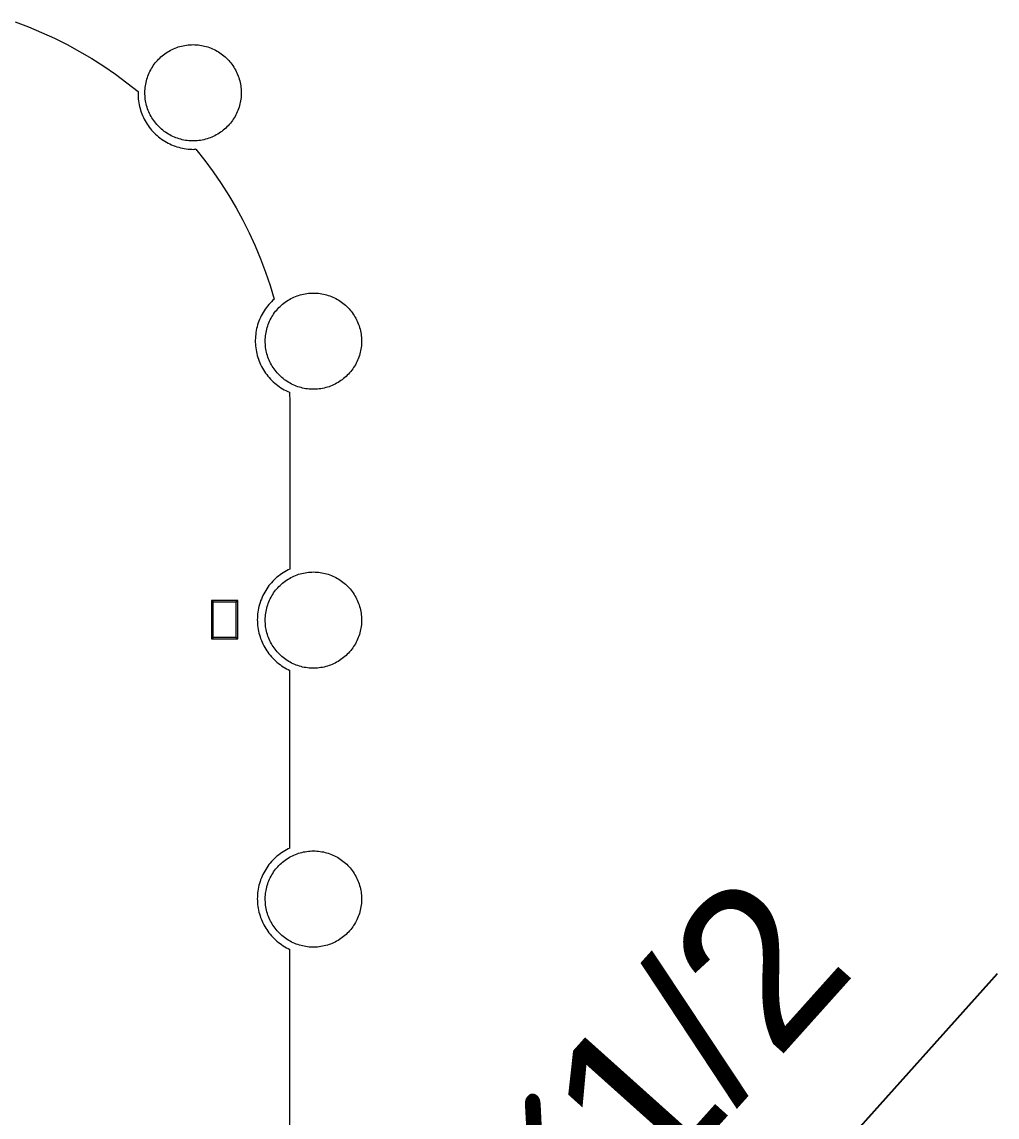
# Model space of a CAD drawing. Header units: inches. Extents: x -6.5 to 91.7, y -2.1 to 67.1.
# Drawn here: x 36.36 to 41.36, y 9.62 to 15.23 of the extents above; entities that cross this region are included whole.
import ezdxf

# ---------------------------------------------------------------- set-up
doc = ezdxf.new("R2010")
doc.units = ezdxf.units.IN
doc.header["$PDSIZE"] = -1
doc.layers.add('ZANO_R', color=7, linetype='Continuous', lineweight=0)
doc.layers.add('ZANO_W', color=1, linetype='Continuous', lineweight=0)
doc.styles.get("Standard").update_dxf_attribs({"font": 'ARIALUNI.TTF'})
doc.dimstyles.new('amerykanie', dxfattribs={"dimtxt": 50, "dimasz": 50, "dimexe": 0.5, "dimexo": 0.5, "dimgap": 1, "dimtad": 1, "dimdec": 0, "dimzin": 0, "dimlunit": 5, "dimtxsty": 'Standard', "dimcen": 0.09, "dimclrd": 1, "dimclre": 1, "dimclrt": 1, "dimazin": 0, "dimtfac": 1, "dimtdec": 0, "dimtmove": 0, "dimatfit": 3, "dimfxl": 1, "dimtzin": 0, "dimarcsym": 1})

# ---------------------------------------------------------------- blocks, each defined once
blk = doc.blocks.new('*D371')
at = {"layer": 'Defpoints', "color": 0}
for p in [(38.02, 6.6307), (37.6906, 6.2633)]:
    blk.add_point(p, dxfattribs=at)
at = {"layer": 'ZANO_W', "color": 1, "lineweight": -2}
for p, q in [((41.3579, 10.3539), (38.5623, 7.2356)), ((37.6906, 6.2633), (38.02, 6.6307)), ((37.1482, 5.6583), (36.6059, 5.0533))]:
    blk.add_line(p, q, dxfattribs=at)
at = {"layer": 'ZANO_W', "color": 1}
for points in [[(38.4615, 7.326), (38.6632, 7.1452), (38.02, 6.6307)], [(37.2491, 5.5679), (37.0474, 5.7487), (37.6906, 6.2633)]]:
    blk.add_solid(points, dxfattribs=at)
at = {"layer": 'ZANO_W', "color": 1, "insert": (39.545, 9.7125), "char_height": 0.8125, "attachment_point": 5, "rotation": 48.1228}
blk.add_mtext('∅1/2', dxfattribs=at)

msp = doc.modelspace()

# ---------------------------------------------------------------- linework, layer by layer
at = {"layer": 'ZANO_R'}
for p, q in [((36.32785, 15.23445), (36.39582, 15.20872)), ((36.39582, 15.20872), (36.46286, 15.18069)), ((36.46286, 15.18069), (36.52891, 15.15038)), ((36.52891, 15.15038), (36.59388, 15.11783)), ((36.59388, 15.11783), (36.6577, 15.08307)), ((37.15479, 15.10305), (37.1629, 15.10582)), ((37.1629, 15.10582), (37.17109, 15.10831)), ((37.17109, 15.10831), (37.17937, 15.11052)), ((37.17937, 15.11052), (37.18771, 15.11244)), ((37.18771, 15.11244), (37.19612, 15.11406)), ((37.19612, 15.11406), (37.20458, 15.11539)), ((37.20458, 15.11539), (37.21309, 15.11643)), ((37.21309, 15.11643), (37.22162, 15.11717)), ((37.22162, 15.11717), (37.23017, 15.11762)), ((37.23017, 15.11762), (37.23874, 15.11777)), ((37.23874, 15.11777), (37.2473, 15.11762)), ((37.2473, 15.11762), (37.25585, 15.11717)), ((37.25585, 15.11717), (37.26438, 15.11643)), ((37.26438, 15.11643), (37.27289, 15.11539)), ((37.27289, 15.11539), (37.28135, 15.11406)), ((37.28135, 15.11406), (37.28976, 15.11244)), ((37.28976, 15.11244), (37.2981, 15.11052)), ((37.2981, 15.11052), (37.30638, 15.10831)), ((37.30638, 15.10831), (37.31457, 15.10582)), ((37.31457, 15.10582), (37.32268, 15.10305)), ((36.6577, 15.08307), (36.72029, 15.04616)), ((37.06201, 15.04321), (37.06809, 15.04924)), ((37.06809, 15.04924), (37.07438, 15.05506)), ((37.07438, 15.05506), (37.08086, 15.06065)), ((37.08086, 15.06065), (37.08754, 15.06602)), ((37.08754, 15.06602), (37.0944, 15.07115)), ((37.0944, 15.07115), (37.10143, 15.07604)), ((37.10143, 15.07604), (37.10863, 15.08068)), ((37.10863, 15.08068), (37.11598, 15.08507)), ((37.11598, 15.08507), (37.12349, 15.0892)), ((37.12349, 15.0892), (37.13113, 15.09307)), ((37.13113, 15.09307), (37.1389, 15.09667)), ((37.1389, 15.09667), (37.14679, 15.1)), ((37.14679, 15.1), (37.15479, 15.10305)), ((37.32268, 15.10305), (37.33068, 15.1)), ((37.33068, 15.1), (37.33857, 15.09667)), ((37.33857, 15.09667), (37.34634, 15.09307)), ((37.34634, 15.09307), (37.35398, 15.0892)), ((37.35398, 15.0892), (37.36149, 15.08507)), ((37.36149, 15.08507), (37.36884, 15.08068)), ((37.36884, 15.08068), (37.37604, 15.07604)), ((37.37604, 15.07604), (37.38307, 15.07115)), ((37.38307, 15.07115), (37.38993, 15.06602)), ((37.38993, 15.06602), (37.39661, 15.06065)), ((37.39661, 15.06065), (37.40309, 15.05506)), ((37.40309, 15.05506), (37.40938, 15.04924)), ((37.40938, 15.04924), (37.41546, 15.04321)), ((36.72029, 15.04616), (36.78159, 15.00713)), ((36.78159, 15.00713), (36.84152, 14.96603)), ((37.02157, 14.98817), (37.02577, 14.99563)), ((37.02577, 14.99563), (37.03022, 15.00295)), ((37.03022, 15.00295), (37.03493, 15.01011)), ((37.03493, 15.01011), (37.03988, 15.0171)), ((37.03988, 15.0171), (37.04507, 15.02391)), ((37.04507, 15.02391), (37.05049, 15.03054)), ((37.05049, 15.03054), (37.05614, 15.03698)), ((37.05614, 15.03698), (37.06201, 15.04321)), ((37.41546, 15.04321), (37.42133, 15.03698)), ((37.42133, 15.03698), (37.42698, 15.03054)), ((37.42698, 15.03054), (37.4324, 15.02391)), ((37.4324, 15.02391), (37.43759, 15.0171)), ((37.43759, 15.0171), (37.44254, 15.01011)), ((37.44254, 15.01011), (37.44725, 15.00295)), ((37.44725, 15.00295), (37.4517, 14.99563)), ((37.4517, 14.99563), (37.4559, 14.98817)), ((36.84152, 14.96603), (36.90001, 14.9229)), ((36.99977, 14.93247), (37.00205, 14.94073)), ((37.00205, 14.94073), (37.00461, 14.9489)), ((37.00461, 14.9489), (37.00745, 14.95698)), ((37.00745, 14.95698), (37.01057, 14.96496)), ((37.01057, 14.96496), (37.01397, 14.97282)), ((37.01397, 14.97282), (37.01764, 14.98056)), ((37.01764, 14.98056), (37.02157, 14.98817)), ((37.4559, 14.98817), (37.45983, 14.98056)), ((37.45983, 14.98056), (37.4635, 14.97282)), ((37.4635, 14.97282), (37.4669, 14.96496)), ((37.4669, 14.96496), (37.47002, 14.95698)), ((37.47002, 14.95698), (37.47286, 14.9489)), ((37.47286, 14.9489), (37.47543, 14.94073)), ((37.47543, 14.94073), (37.4777, 14.93247)), ((36.90001, 14.9229), (36.95699, 14.8778)), ((36.992, 14.87317), (36.99223, 14.88173)), ((36.99223, 14.88173), (36.99275, 14.89028)), ((36.99275, 14.89028), (36.99356, 14.89881)), ((36.99356, 14.89881), (36.99468, 14.9073)), ((36.99468, 14.9073), (36.99608, 14.91575)), ((36.99608, 14.91575), (36.99778, 14.92414)), ((36.99778, 14.92414), (36.99977, 14.93247)), ((37.4777, 14.93247), (37.47969, 14.92414)), ((37.47969, 14.92414), (37.48139, 14.91575)), ((37.48139, 14.91575), (37.48279, 14.9073)), ((37.48279, 14.9073), (37.48391, 14.89881)), ((37.48391, 14.89881), (37.48472, 14.89028)), ((37.48472, 14.89028), (37.48524, 14.88173)), ((37.48524, 14.88173), (37.48547, 14.87317)), ((36.95699, 14.8778), (36.95677, 14.86803)), ((36.95677, 14.86803), (36.95689, 14.85825)), ((36.95689, 14.85825), (36.95734, 14.84848)), ((36.95734, 14.84848), (36.95812, 14.83873)), ((36.95812, 14.83873), (36.95924, 14.82902)), ((36.95924, 14.82902), (36.96069, 14.81934)), ((36.99208, 14.86461), (36.992, 14.87317)), ((36.99245, 14.85605), (36.99208, 14.86461)), ((36.99312, 14.84751), (36.99245, 14.85605)), ((36.99408, 14.839), (36.99312, 14.84751)), ((36.99534, 14.83053), (36.99408, 14.839)), ((36.99689, 14.8221), (36.99534, 14.83053)), ((37.48213, 14.83053), (37.48058, 14.8221)), ((37.48339, 14.839), (37.48213, 14.83053)), ((37.48435, 14.84751), (37.48339, 14.839)), ((37.48502, 14.85605), (37.48435, 14.84751)), ((37.48539, 14.86461), (37.48502, 14.85605)), ((37.48547, 14.87317), (37.48539, 14.86461)), ((36.96069, 14.81934), (36.96248, 14.80973)), ((36.96248, 14.80973), (36.96459, 14.80018)), ((36.96459, 14.80018), (36.96702, 14.79071)), ((36.96702, 14.79071), (36.96978, 14.78133)), ((36.96978, 14.78133), (36.97286, 14.77205)), ((36.97286, 14.77205), (36.97625, 14.76287)), ((36.99874, 14.81374), (36.99689, 14.8221)), ((37.00087, 14.80545), (36.99874, 14.81374)), ((37.00329, 14.79723), (37.00087, 14.80545)), ((37.00599, 14.7891), (37.00329, 14.79723)), ((37.00898, 14.78107), (37.00599, 14.7891)), ((37.01224, 14.77315), (37.00898, 14.78107)), ((37.01577, 14.76535), (37.01224, 14.77315)), ((37.46523, 14.77315), (37.4617, 14.76535)), ((37.46849, 14.78107), (37.46523, 14.77315)), ((37.47148, 14.7891), (37.46849, 14.78107)), ((37.47418, 14.79723), (37.47148, 14.7891)), ((37.4766, 14.80545), (37.47418, 14.79723)), ((37.47873, 14.81374), (37.4766, 14.80545)), ((37.48058, 14.8221), (37.47873, 14.81374)), ((36.97625, 14.76287), (36.97996, 14.75382)), ((36.97996, 14.75382), (36.98397, 14.74491)), ((36.98397, 14.74491), (36.98829, 14.73613)), ((36.98829, 14.73613), (36.99291, 14.72751)), ((36.99291, 14.72751), (36.99782, 14.71905)), ((36.99782, 14.71905), (37.00301, 14.71077)), ((37.00301, 14.71077), (37.00849, 14.70267)), ((37.01957, 14.75768), (37.01577, 14.76535)), ((37.02364, 14.75014), (37.01957, 14.75768)), ((37.02796, 14.74275), (37.02364, 14.75014)), ((37.03254, 14.73551), (37.02796, 14.74275)), ((37.03737, 14.72843), (37.03254, 14.73551)), ((37.04244, 14.72153), (37.03737, 14.72843)), ((37.04775, 14.71481), (37.04244, 14.72153)), ((37.05329, 14.70827), (37.04775, 14.71481)), ((37.42972, 14.71481), (37.42419, 14.70827)), ((37.43503, 14.72153), (37.42972, 14.71481)), ((37.4401, 14.72843), (37.43503, 14.72153)), ((37.44493, 14.73551), (37.4401, 14.72843)), ((37.44951, 14.74275), (37.44493, 14.73551)), ((37.45383, 14.75014), (37.44951, 14.74275)), ((37.4579, 14.75768), (37.45383, 14.75014)), ((37.4617, 14.76535), (37.4579, 14.75768)), ((37.00849, 14.70267), (37.01424, 14.69476)), ((37.01424, 14.69476), (37.02026, 14.68705)), ((37.02026, 14.68705), (37.02653, 14.67955)), ((37.02653, 14.67955), (37.03307, 14.67227)), ((37.03307, 14.67227), (37.03984, 14.66522)), ((37.03984, 14.66522), (37.04686, 14.65841)), ((37.04686, 14.65841), (37.0541, 14.65184)), ((37.05905, 14.70194), (37.05329, 14.70827)), ((37.06502, 14.6958), (37.05905, 14.70194)), ((37.07121, 14.68988), (37.06502, 14.6958)), ((37.0776, 14.68417), (37.07121, 14.68988)), ((37.08418, 14.67869), (37.0776, 14.68417)), ((37.09095, 14.67344), (37.08418, 14.67869)), ((37.09789, 14.66843), (37.09095, 14.67344)), ((37.10501, 14.66367), (37.09789, 14.66843)), ((37.11229, 14.65915), (37.10501, 14.66367)), ((37.11972, 14.65489), (37.11229, 14.65915)), ((37.12729, 14.65089), (37.11972, 14.65489)), ((37.35775, 14.65489), (37.35018, 14.65089)), ((37.36518, 14.65915), (37.35775, 14.65489)), ((37.37246, 14.66367), (37.36518, 14.65915)), ((37.37958, 14.66843), (37.37246, 14.66367)), ((37.38652, 14.67344), (37.37958, 14.66843)), ((37.39329, 14.67869), (37.38652, 14.67344)), ((37.39987, 14.68417), (37.39329, 14.67869)), ((37.40626, 14.68988), (37.39987, 14.68417)), ((37.41245, 14.6958), (37.40626, 14.68988)), ((37.41843, 14.70194), (37.41245, 14.6958)), ((37.42419, 14.70827), (37.41843, 14.70194)), ((37.0541, 14.65184), (37.06157, 14.64552)), ((37.06157, 14.64552), (37.06924, 14.63946)), ((37.06924, 14.63946), (37.07712, 14.63367)), ((37.07712, 14.63367), (37.0852, 14.62815)), ((37.0852, 14.62815), (37.09345, 14.62291)), ((37.09345, 14.62291), (37.10189, 14.61796)), ((37.10189, 14.61796), (37.11048, 14.6133)), ((37.11048, 14.6133), (37.11923, 14.60894)), ((37.11923, 14.60894), (37.12813, 14.60487)), ((37.135, 14.64716), (37.12729, 14.65089)), ((37.12813, 14.60487), (37.13716, 14.60112)), ((37.14283, 14.64369), (37.135, 14.64716)), ((37.13716, 14.60112), (37.14631, 14.59768)), ((37.15078, 14.6405), (37.14283, 14.64369)), ((37.15883, 14.63758), (37.15078, 14.6405)), ((37.16698, 14.63495), (37.15883, 14.63758)), ((37.17522, 14.6326), (37.16698, 14.63495)), ((37.18353, 14.63054), (37.17522, 14.6326)), ((37.19191, 14.62877), (37.18353, 14.63054)), ((37.20035, 14.62729), (37.19191, 14.62877)), ((37.20883, 14.62611), (37.20035, 14.62729)), ((37.21735, 14.62522), (37.20883, 14.62611)), ((37.22589, 14.62462), (37.21735, 14.62522)), ((37.23445, 14.62433), (37.22589, 14.62462)), ((37.24302, 14.62433), (37.23445, 14.62433)), ((37.25158, 14.62462), (37.24302, 14.62433)), ((37.26012, 14.62522), (37.25158, 14.62462)), ((37.26864, 14.62611), (37.26012, 14.62522)), ((37.27712, 14.62729), (37.26864, 14.62611)), ((37.28556, 14.62877), (37.27712, 14.62729)), ((37.29394, 14.63054), (37.28556, 14.62877)), ((37.30225, 14.6326), (37.29394, 14.63054)), ((37.31049, 14.63495), (37.30225, 14.6326)), ((37.31864, 14.63758), (37.31049, 14.63495)), ((37.32669, 14.6405), (37.31864, 14.63758)), ((37.33464, 14.64369), (37.32669, 14.6405)), ((37.34247, 14.64716), (37.33464, 14.64369)), ((37.35018, 14.65089), (37.34247, 14.64716)), ((37.14631, 14.59768), (37.15558, 14.59455)), ((37.15558, 14.59455), (37.16495, 14.59174)), ((37.16495, 14.59174), (37.17441, 14.58926)), ((37.17441, 14.58926), (37.18394, 14.5871)), ((37.18394, 14.5871), (37.19355, 14.58527)), ((37.19355, 14.58527), (37.20321, 14.58376)), ((37.20321, 14.58376), (37.21292, 14.58259)), ((37.21292, 14.58259), (37.22267, 14.58176)), ((37.22267, 14.58176), (37.23243, 14.58125)), ((37.23243, 14.58125), (37.24221, 14.58109)), ((37.24785, 14.58114), (37.24221, 14.58109)), ((37.25348, 14.58131), (37.24785, 14.58114)), ((37.25348, 14.58131), (37.29858, 14.52433)), ((37.29858, 14.52433), (37.34171, 14.46584)), ((37.34171, 14.46584), (37.38281, 14.40591)), ((37.38281, 14.40591), (37.42184, 14.34461)), ((37.42184, 14.34461), (37.45876, 14.28202)), ((37.45876, 14.28202), (37.49351, 14.2182)), ((37.49351, 14.2182), (37.52606, 14.15322)), ((37.52606, 14.15322), (37.55637, 14.08718)), ((37.55637, 14.08718), (37.5844, 14.02014)), ((37.5844, 14.02014), (37.61013, 13.95217)), ((37.61013, 13.95217), (37.63352, 13.88337)), ((37.63352, 13.88337), (37.65455, 13.81381)), ((37.65455, 13.81381), (37.64718, 13.8071)), ((37.73254, 13.81186), (37.74004, 13.81599)), ((37.74004, 13.81599), (37.74769, 13.81986)), ((37.74769, 13.81986), (37.75546, 13.82346)), ((37.75546, 13.82346), (37.76335, 13.82679)), ((37.76335, 13.82679), (37.77135, 13.82984)), ((37.77135, 13.82984), (37.77945, 13.83261)), ((37.77945, 13.83261), (37.78765, 13.8351)), ((37.78765, 13.8351), (37.79592, 13.83731)), ((37.79592, 13.83731), (37.80427, 13.83923)), ((37.80427, 13.83923), (37.81268, 13.84085)), ((37.81268, 13.84085), (37.82114, 13.84218)), ((37.82114, 13.84218), (37.82964, 13.84322)), ((37.82964, 13.84322), (37.83818, 13.84396)), ((37.83818, 13.84396), (37.84673, 13.84441)), ((37.84673, 13.84441), (37.85529, 13.84456)), ((37.85529, 13.84456), (37.86386, 13.84441)), ((37.86386, 13.84441), (37.87241, 13.84396)), ((37.87241, 13.84396), (37.88094, 13.84322)), ((37.88094, 13.84322), (37.88944, 13.84218)), ((37.88944, 13.84218), (37.8979, 13.84085)), ((37.8979, 13.84085), (37.90631, 13.83923)), ((37.90631, 13.83923), (37.91466, 13.83731)), ((37.91466, 13.83731), (37.92294, 13.8351)), ((37.92294, 13.8351), (37.93113, 13.83261)), ((37.93113, 13.83261), (37.93924, 13.82984)), ((37.93924, 13.82984), (37.94724, 13.82679)), ((37.94724, 13.82679), (37.95513, 13.82346)), ((37.95513, 13.82346), (37.9629, 13.81986)), ((37.9629, 13.81986), (37.97054, 13.81599)), ((37.97054, 13.81599), (37.97804, 13.81186)), ((37.60827, 13.76186), (37.60274, 13.75357)), ((37.61409, 13.76995), (37.60827, 13.76186)), ((37.62018, 13.77784), (37.61409, 13.76995)), ((37.62654, 13.7855), (37.62018, 13.77784)), ((37.63317, 13.79294), (37.62654, 13.7855)), ((37.64005, 13.80015), (37.63317, 13.79294)), ((37.64718, 13.8071), (37.64005, 13.80015)), ((37.66162, 13.7507), (37.66705, 13.75733)), ((37.66705, 13.75733), (37.6727, 13.76377)), ((37.6727, 13.76377), (37.67856, 13.77)), ((37.67856, 13.77), (37.68465, 13.77603)), ((37.68465, 13.77603), (37.69094, 13.78185)), ((37.69094, 13.78185), (37.69742, 13.78744)), ((37.69742, 13.78744), (37.7041, 13.79281)), ((37.7041, 13.79281), (37.71096, 13.79794)), ((37.71096, 13.79794), (37.71799, 13.80283)), ((37.71799, 13.80283), (37.72519, 13.80747)), ((37.72519, 13.80747), (37.73254, 13.81186)), ((37.97804, 13.81186), (37.9854, 13.80747)), ((37.9854, 13.80747), (37.9926, 13.80283)), ((37.9926, 13.80283), (37.99963, 13.79794)), ((37.99963, 13.79794), (38.00649, 13.79281)), ((38.00649, 13.79281), (38.01316, 13.78744)), ((38.01316, 13.78744), (38.01965, 13.78185)), ((38.01965, 13.78185), (38.02594, 13.77603)), ((38.02594, 13.77603), (38.03202, 13.77)), ((38.03202, 13.77), (38.03789, 13.76377)), ((38.03789, 13.76377), (38.04354, 13.75733)), ((38.04354, 13.75733), (38.04896, 13.7507)), ((37.57594, 13.70026), (37.57258, 13.69088)), ((37.57962, 13.70952), (37.57594, 13.70026)), ((37.58362, 13.71864), (37.57962, 13.70952)), ((37.58794, 13.72762), (37.58362, 13.71864)), ((37.59257, 13.73644), (37.58794, 13.72762)), ((37.59751, 13.7451), (37.59257, 13.73644)), ((37.60274, 13.75357), (37.59751, 13.7451)), ((37.63053, 13.69961), (37.6342, 13.70735)), ((37.6342, 13.70735), (37.63813, 13.71496)), ((37.63813, 13.71496), (37.64233, 13.72242)), ((37.64233, 13.72242), (37.64678, 13.72974)), ((37.64678, 13.72974), (37.65148, 13.7369)), ((37.65148, 13.7369), (37.65643, 13.74389)), ((37.65643, 13.74389), (37.66162, 13.7507)), ((38.04896, 13.7507), (38.05415, 13.74389)), ((38.05415, 13.74389), (38.0591, 13.7369)), ((38.0591, 13.7369), (38.06381, 13.72974)), ((38.06381, 13.72974), (38.06826, 13.72242)), ((38.06826, 13.72242), (38.07245, 13.71496)), ((38.07245, 13.71496), (38.07639, 13.70735)), ((38.07639, 13.70735), (38.08006, 13.69961)), ((37.56247, 13.65237), (37.5608, 13.64255)), ((37.56449, 13.66212), (37.56247, 13.65237)), ((37.56685, 13.6718), (37.56449, 13.66212)), ((37.56955, 13.68139), (37.56685, 13.6718)), ((37.57258, 13.69088), (37.56955, 13.68139)), ((37.61264, 13.64254), (37.61434, 13.65093)), ((37.61434, 13.65093), (37.61633, 13.65926)), ((37.61633, 13.65926), (37.6186, 13.66752)), ((37.6186, 13.66752), (37.62116, 13.67569)), ((37.62116, 13.67569), (37.62401, 13.68377)), ((37.62401, 13.68377), (37.62713, 13.69175)), ((37.62713, 13.69175), (37.63053, 13.69961)), ((38.08006, 13.69961), (38.08345, 13.69175)), ((38.08345, 13.69175), (38.08658, 13.68377)), ((38.08658, 13.68377), (38.08942, 13.67569)), ((38.08942, 13.67569), (38.09198, 13.66752)), ((38.09198, 13.66752), (38.09426, 13.65926)), ((38.09426, 13.65926), (38.09625, 13.65093)), ((38.09625, 13.65093), (38.09795, 13.64254)), ((37.55783, 13.61282), (37.55753, 13.60286)), ((37.55753, 13.60286), (37.55759, 13.5929)), ((37.55759, 13.5929), (37.55799, 13.58294)), ((37.55847, 13.62276), (37.55783, 13.61282)), ((37.55946, 13.63267), (37.55847, 13.62276)), ((37.5608, 13.64255), (37.55946, 13.63267)), ((37.60856, 13.59996), (37.60879, 13.60852)), ((37.60864, 13.59139), (37.60856, 13.59996)), ((37.60901, 13.58284), (37.60864, 13.59139)), ((37.60879, 13.60852), (37.60931, 13.61707)), ((37.60931, 13.61707), (37.61012, 13.6256)), ((37.61012, 13.6256), (37.61123, 13.63409)), ((37.61123, 13.63409), (37.61264, 13.64254)), ((38.09795, 13.64254), (38.09935, 13.63409)), ((38.09935, 13.63409), (38.10046, 13.6256)), ((38.10046, 13.6256), (38.10128, 13.61707)), ((38.10128, 13.61707), (38.1018, 13.60852)), ((38.10195, 13.59139), (38.10158, 13.58284)), ((38.1018, 13.60852), (38.10202, 13.59996)), ((38.10202, 13.59996), (38.10195, 13.59139)), ((37.55799, 13.58294), (37.55873, 13.57301)), ((37.55873, 13.57301), (37.55983, 13.5631)), ((37.55983, 13.5631), (37.56127, 13.55324)), ((37.56127, 13.55324), (37.56305, 13.54344)), ((37.56305, 13.54344), (37.56517, 13.53371)), ((37.56517, 13.53371), (37.56763, 13.52405)), ((37.60968, 13.5743), (37.60901, 13.58284)), ((37.61064, 13.56579), (37.60968, 13.5743)), ((37.6119, 13.55732), (37.61064, 13.56579)), ((37.61345, 13.54889), (37.6119, 13.55732)), ((37.6153, 13.54053), (37.61345, 13.54889)), ((37.61743, 13.53224), (37.6153, 13.54053)), ((37.61985, 13.52402), (37.61743, 13.53224)), ((38.09316, 13.53224), (38.09074, 13.52402)), ((38.09529, 13.54053), (38.09316, 13.53224)), ((38.09713, 13.54889), (38.09529, 13.54053)), ((38.09869, 13.55732), (38.09713, 13.54889)), ((38.09994, 13.56579), (38.09869, 13.55732)), ((38.10091, 13.5743), (38.09994, 13.56579)), ((38.10158, 13.58284), (38.10091, 13.5743)), ((37.56763, 13.52405), (37.57043, 13.51449)), ((37.57043, 13.51449), (37.57356, 13.50503)), ((37.57356, 13.50503), (37.57701, 13.49569)), ((37.57701, 13.49569), (37.58079, 13.48647)), ((37.58079, 13.48647), (37.58489, 13.47739)), ((37.58489, 13.47739), (37.58931, 13.46846)), ((37.62255, 13.51589), (37.61985, 13.52402)), ((37.62553, 13.50786), (37.62255, 13.51589)), ((37.6288, 13.49994), (37.62553, 13.50786)), ((37.63233, 13.49214), (37.6288, 13.49994)), ((37.63613, 13.48447), (37.63233, 13.49214)), ((37.6402, 13.47693), (37.63613, 13.48447)), ((37.64452, 13.46954), (37.6402, 13.47693)), ((38.07039, 13.47693), (38.06606, 13.46954)), ((38.07445, 13.48447), (38.07039, 13.47693)), ((38.07826, 13.49214), (38.07445, 13.48447)), ((38.08179, 13.49994), (38.07826, 13.49214)), ((38.08505, 13.50786), (38.08179, 13.49994)), ((38.08803, 13.51589), (38.08505, 13.50786)), ((38.09074, 13.52402), (38.08803, 13.51589)), ((37.58931, 13.46846), (37.59403, 13.45969)), ((37.59403, 13.45969), (37.59906, 13.45109)), ((37.59906, 13.45109), (37.60438, 13.44266)), ((37.60438, 13.44266), (37.61, 13.43443)), ((37.61, 13.43443), (37.61589, 13.4264)), ((37.61589, 13.4264), (37.62207, 13.41859)), ((37.6491, 13.4623), (37.64452, 13.46954)), ((37.65393, 13.45522), (37.6491, 13.4623)), ((37.659, 13.44832), (37.65393, 13.45522)), ((37.66431, 13.4416), (37.659, 13.44832)), ((37.66984, 13.43506), (37.66431, 13.4416)), ((37.6756, 13.42873), (37.66984, 13.43506)), ((37.68158, 13.42259), (37.6756, 13.42873)), ((37.68777, 13.41667), (37.68158, 13.42259)), ((38.02901, 13.42259), (38.02282, 13.41667)), ((38.03498, 13.42873), (38.02901, 13.42259)), ((38.04074, 13.43506), (38.03498, 13.42873)), ((38.04628, 13.4416), (38.04074, 13.43506)), ((38.05159, 13.44832), (38.04628, 13.4416)), ((38.05666, 13.45522), (38.05159, 13.44832)), ((38.06148, 13.4623), (38.05666, 13.45522)), ((38.06606, 13.46954), (38.06148, 13.4623)), ((37.62207, 13.41859), (37.62851, 13.41099)), ((37.62851, 13.41099), (37.63522, 13.40362)), ((37.63522, 13.40362), (37.64218, 13.39649)), ((37.64218, 13.39649), (37.64938, 13.38961)), ((37.64938, 13.38961), (37.65682, 13.38298)), ((37.65682, 13.38298), (37.66448, 13.37661)), ((37.66448, 13.37661), (37.67237, 13.37052)), ((37.67237, 13.37052), (37.68046, 13.36471)), ((37.68046, 13.36471), (37.68875, 13.35918)), ((37.69415, 13.41096), (37.68777, 13.41667)), ((37.70074, 13.40548), (37.69415, 13.41096)), ((37.7075, 13.40023), (37.70074, 13.40548)), ((37.71445, 13.39522), (37.7075, 13.40023)), ((37.72157, 13.39046), (37.71445, 13.39522)), ((37.72885, 13.38594), (37.72157, 13.39046)), ((37.73627, 13.38168), (37.72885, 13.38594)), ((37.74385, 13.37768), (37.73627, 13.38168)), ((37.75156, 13.37395), (37.74385, 13.37768)), ((37.75939, 13.37048), (37.75156, 13.37395)), ((37.76734, 13.36729), (37.75939, 13.37048)), ((37.77539, 13.36437), (37.76734, 13.36729)), ((37.78354, 13.36174), (37.77539, 13.36437)), ((37.9352, 13.36437), (37.92705, 13.36174)), ((37.94325, 13.36729), (37.9352, 13.36437)), ((37.9512, 13.37048), (37.94325, 13.36729)), ((37.95903, 13.37395), (37.9512, 13.37048)), ((37.96674, 13.37768), (37.95903, 13.37395)), ((37.97431, 13.38168), (37.96674, 13.37768)), ((37.98174, 13.38594), (37.97431, 13.38168)), ((37.98902, 13.39046), (37.98174, 13.38594)), ((37.99613, 13.39522), (37.98902, 13.39046)), ((38.00308, 13.40023), (37.99613, 13.39522)), ((38.00985, 13.40548), (38.00308, 13.40023)), ((38.01643, 13.41096), (38.00985, 13.40548)), ((38.02282, 13.41667), (38.01643, 13.41096)), ((37.68875, 13.35918), (37.69722, 13.35394)), ((37.69722, 13.35394), (37.70588, 13.34901)), ((37.70588, 13.34901), (37.7147, 13.34438)), ((37.7147, 13.34438), (37.72367, 13.34006)), ((37.72367, 13.34006), (37.7328, 13.33605)), ((37.7328, 13.33605), (37.73465, 13.28481)), ((37.79178, 13.35939), (37.78354, 13.36174)), ((37.80009, 13.35733), (37.79178, 13.35939)), ((37.80847, 13.35556), (37.80009, 13.35733)), ((37.81691, 13.35408), (37.80847, 13.35556)), ((37.82539, 13.3529), (37.81691, 13.35408)), ((37.83391, 13.35201), (37.82539, 13.3529)), ((37.84245, 13.35141), (37.83391, 13.35201)), ((37.85101, 13.35112), (37.84245, 13.35141)), ((37.85958, 13.35112), (37.85101, 13.35112)), ((37.86813, 13.35141), (37.85958, 13.35112)), ((37.87668, 13.35201), (37.86813, 13.35141)), ((37.8852, 13.3529), (37.87668, 13.35201)), ((37.89368, 13.35408), (37.8852, 13.3529)), ((37.90212, 13.35556), (37.89368, 13.35408)), ((37.9105, 13.35733), (37.90212, 13.35556)), ((37.91881, 13.35939), (37.9105, 13.35733)), ((37.92705, 13.36174), (37.91881, 13.35939)), ((37.73465, 13.28481), (37.73527, 13.23354)), ((37.73527, 13.23354), (37.73527, 12.42941)), ((37.70048, 12.41059), (37.69222, 12.40515)), ((37.70893, 12.41575), (37.70048, 12.41059)), ((37.71755, 12.42061), (37.70893, 12.41575)), ((37.72633, 12.42516), (37.71755, 12.42061)), ((37.73527, 12.42941), (37.72633, 12.42516)), ((37.79592, 12.40714), (37.80427, 12.40905)), ((37.80427, 12.40905), (37.81268, 12.41068)), ((37.81268, 12.41068), (37.82114, 12.41201)), ((37.82114, 12.41201), (37.82964, 12.41305)), ((37.82964, 12.41305), (37.83818, 12.41379)), ((37.83818, 12.41379), (37.84673, 12.41424)), ((37.84673, 12.41424), (37.85529, 12.41439)), ((37.85529, 12.41439), (37.86386, 12.41424)), ((37.86386, 12.41424), (37.87241, 12.41379)), ((37.87241, 12.41379), (37.88094, 12.41305)), ((37.88094, 12.41305), (37.88944, 12.41201)), ((37.88944, 12.41201), (37.8979, 12.41068)), ((37.8979, 12.41068), (37.90631, 12.40905)), ((37.90631, 12.40905), (37.91466, 12.40714)), ((37.64032, 12.35951), (37.63386, 12.35201)), ((37.64703, 12.36678), (37.64032, 12.35951)), ((37.65399, 12.37381), (37.64703, 12.36678)), ((37.66119, 12.3806), (37.65399, 12.37381)), ((37.66863, 12.38714), (37.66119, 12.3806)), ((37.67628, 12.39341), (37.66863, 12.38714)), ((37.68415, 12.39942), (37.67628, 12.39341)), ((37.69222, 12.40515), (37.68415, 12.39942)), ((37.69094, 12.35168), (37.69742, 12.35727)), ((37.69742, 12.35727), (37.7041, 12.36264)), ((37.7041, 12.36264), (37.71096, 12.36777)), ((37.71096, 12.36777), (37.71799, 12.37266)), ((37.71799, 12.37266), (37.72519, 12.3773)), ((37.72519, 12.3773), (37.73254, 12.38169)), ((37.73254, 12.38169), (37.74004, 12.38582)), ((37.74004, 12.38582), (37.74769, 12.38969)), ((37.74769, 12.38969), (37.75546, 12.39329)), ((37.75546, 12.39329), (37.76335, 12.39662)), ((37.76335, 12.39662), (37.77135, 12.39967)), ((37.77135, 12.39967), (37.77945, 12.40244)), ((37.77945, 12.40244), (37.78765, 12.40493)), ((37.78765, 12.40493), (37.79592, 12.40714)), ((37.91466, 12.40714), (37.92294, 12.40493)), ((37.92294, 12.40493), (37.93113, 12.40244)), ((37.93113, 12.40244), (37.93924, 12.39967)), ((37.93924, 12.39967), (37.94724, 12.39662)), ((37.94724, 12.39662), (37.95513, 12.39329)), ((37.95513, 12.39329), (37.9629, 12.38969)), ((37.9629, 12.38969), (37.97054, 12.38582)), ((37.97054, 12.38582), (37.97804, 12.38169)), ((37.97804, 12.38169), (37.9854, 12.3773)), ((37.9854, 12.3773), (37.9926, 12.37266)), ((37.9926, 12.37266), (37.99963, 12.36777)), ((37.99963, 12.36777), (38.00649, 12.36264)), ((38.00649, 12.36264), (38.01316, 12.35727)), ((38.01316, 12.35727), (38.01965, 12.35168)), ((37.60091, 12.30274), (37.59645, 12.2939)), ((37.60568, 12.31141), (37.60091, 12.30274)), ((37.61075, 12.31991), (37.60568, 12.31141)), ((37.61611, 12.32823), (37.61075, 12.31991)), ((37.62175, 12.33636), (37.61611, 12.32823)), ((37.62767, 12.34429), (37.62175, 12.33636)), ((37.63386, 12.35201), (37.62767, 12.34429)), ((37.64233, 12.29225), (37.64678, 12.29957)), ((37.64678, 12.29957), (37.65148, 12.30673)), ((37.65148, 12.30673), (37.65643, 12.31371)), ((37.65643, 12.31371), (37.66162, 12.32053)), ((37.66162, 12.32053), (37.66705, 12.32716)), ((37.66705, 12.32716), (37.6727, 12.3336)), ((37.6727, 12.3336), (37.67856, 12.33983)), ((37.67856, 12.33983), (37.68465, 12.34586)), ((37.68465, 12.34586), (37.69094, 12.35168)), ((38.01965, 12.35168), (38.02594, 12.34586)), ((38.02594, 12.34586), (38.03202, 12.33983)), ((38.03202, 12.33983), (38.03789, 12.3336)), ((38.03789, 12.3336), (38.04354, 12.32716)), ((38.04354, 12.32716), (38.04896, 12.32053)), ((38.04896, 12.32053), (38.05415, 12.31371)), ((38.05415, 12.31371), (38.0591, 12.30673)), ((38.0591, 12.30673), (38.06381, 12.29957)), ((38.06381, 12.29957), (38.06826, 12.29225)), ((37.33368, 12.26799), (37.33368, 12.07113)), ((37.46754, 12.26799), (37.33368, 12.26799)), ((37.34156, 12.26011), (37.34156, 12.26799)), ((37.45967, 12.26011), (37.34156, 12.26011)), ((37.34156, 12.079), (37.34156, 12.26011)), ((37.45967, 12.26799), (37.45967, 12.26011)), ((37.45967, 12.079), (37.45967, 12.26011)), ((37.46754, 12.07113), (37.46754, 12.26799)), ((37.57885, 12.24772), (37.57631, 12.23816)), ((37.58173, 12.25719), (37.57885, 12.24772)), ((37.58493, 12.26655), (37.58173, 12.25719)), ((37.58845, 12.2758), (37.58493, 12.26655)), ((37.59229, 12.28492), (37.58845, 12.2758)), ((37.59645, 12.2939), (37.59229, 12.28492)), ((37.6186, 12.23735), (37.62116, 12.24552)), ((37.62116, 12.24552), (37.62401, 12.2536)), ((37.62401, 12.2536), (37.62713, 12.26158)), ((37.62713, 12.26158), (37.63053, 12.26944)), ((37.63053, 12.26944), (37.6342, 12.27718)), ((37.6342, 12.27718), (37.63813, 12.28479)), ((37.63813, 12.28479), (37.64233, 12.29225)), ((38.06826, 12.29225), (38.07245, 12.28479)), ((38.07245, 12.28479), (38.07639, 12.27718)), ((38.07639, 12.27718), (38.08006, 12.26944)), ((38.08006, 12.26944), (38.08345, 12.26158)), ((38.08345, 12.26158), (38.08658, 12.2536)), ((38.08658, 12.2536), (38.08942, 12.24552)), ((38.08942, 12.24552), (38.09198, 12.23735)), ((37.56863, 12.18933), (37.56811, 12.17945)), ((37.56948, 12.19919), (37.56863, 12.18933)), ((37.57068, 12.20902), (37.56948, 12.19919)), ((37.57222, 12.21879), (37.57068, 12.20902)), ((37.5741, 12.22851), (37.57222, 12.21879)), ((37.57631, 12.23816), (37.5741, 12.22851)), ((37.60879, 12.17835), (37.60931, 12.1869)), ((37.60931, 12.1869), (37.61012, 12.19543)), ((37.61012, 12.19543), (37.61123, 12.20392)), ((37.61123, 12.20392), (37.61264, 12.21237)), ((37.61264, 12.21237), (37.61434, 12.22076)), ((37.61434, 12.22076), (37.61633, 12.22909)), ((37.61633, 12.22909), (37.6186, 12.23735)), ((38.09198, 12.23735), (38.09426, 12.22909)), ((38.09426, 12.22909), (38.09625, 12.22076)), ((38.09625, 12.22076), (38.09795, 12.21237)), ((38.09795, 12.21237), (38.09935, 12.20392)), ((38.09935, 12.20392), (38.10046, 12.19543)), ((38.10046, 12.19543), (38.10128, 12.1869)), ((38.10128, 12.1869), (38.1018, 12.17835)), ((37.56811, 12.17945), (37.56794, 12.16956)), ((37.56794, 12.16956), (37.56811, 12.15966)), ((37.56811, 12.15966), (37.56863, 12.14978)), ((37.56863, 12.14978), (37.56948, 12.13992)), ((37.56948, 12.13992), (37.57068, 12.1301)), ((37.57068, 12.1301), (37.57222, 12.12032)), ((37.60856, 12.16979), (37.60879, 12.17835)), ((37.60864, 12.16122), (37.60856, 12.16979)), ((37.60901, 12.15267), (37.60864, 12.16122)), ((37.60968, 12.14413), (37.60901, 12.15267)), ((37.61064, 12.13562), (37.60968, 12.14413)), ((37.6119, 12.12715), (37.61064, 12.13562)), ((38.09994, 12.13562), (38.09869, 12.12715)), ((38.10091, 12.14413), (38.09994, 12.13562)), ((38.10158, 12.15267), (38.10091, 12.14413)), ((38.10195, 12.16122), (38.10158, 12.15267)), ((38.1018, 12.17835), (38.10202, 12.16979)), ((38.10202, 12.16979), (38.10195, 12.16122)), ((37.45967, 12.079), (37.34156, 12.079)), ((37.34156, 12.07113), (37.34156, 12.079)), ((37.45967, 12.079), (37.45967, 12.07113)), ((37.57222, 12.12032), (37.5741, 12.1106)), ((37.5741, 12.1106), (37.57631, 12.10096)), ((37.57631, 12.10096), (37.57885, 12.09139)), ((37.57885, 12.09139), (37.58173, 12.08192)), ((37.58173, 12.08192), (37.58493, 12.07256)), ((37.58493, 12.07256), (37.58845, 12.06331)), ((37.61345, 12.11872), (37.6119, 12.12715)), ((37.6153, 12.11036), (37.61345, 12.11872)), ((37.61743, 12.10206), (37.6153, 12.11036)), ((37.61985, 12.09385), (37.61743, 12.10206)), ((37.62255, 12.08572), (37.61985, 12.09385)), ((37.62553, 12.07769), (37.62255, 12.08572)), ((37.6288, 12.06977), (37.62553, 12.07769)), ((38.08505, 12.07769), (38.08179, 12.06977)), ((38.08803, 12.08572), (38.08505, 12.07769)), ((38.09074, 12.09385), (38.08803, 12.08572)), ((38.09316, 12.10206), (38.09074, 12.09385)), ((38.09529, 12.11036), (38.09316, 12.10206)), ((38.09713, 12.11872), (38.09529, 12.11036)), ((38.09869, 12.12715), (38.09713, 12.11872)), ((37.33368, 12.07113), (37.46754, 12.07113)), ((37.58845, 12.06331), (37.59229, 12.05419)), ((37.59229, 12.05419), (37.59645, 12.04521)), ((37.59645, 12.04521), (37.60091, 12.03638)), ((37.60091, 12.03638), (37.60568, 12.02771)), ((37.60568, 12.02771), (37.61075, 12.0192)), ((37.61075, 12.0192), (37.61611, 12.01088)), ((37.63233, 12.06197), (37.6288, 12.06977)), ((37.63613, 12.0543), (37.63233, 12.06197)), ((37.6402, 12.04676), (37.63613, 12.0543)), ((37.64452, 12.03937), (37.6402, 12.04676)), ((37.6491, 12.03213), (37.64452, 12.03937)), ((37.65393, 12.02505), (37.6491, 12.03213)), ((37.659, 12.01815), (37.65393, 12.02505)), ((37.66431, 12.01143), (37.659, 12.01815)), ((38.05159, 12.01815), (38.04628, 12.01143)), ((38.05666, 12.02505), (38.05159, 12.01815)), ((38.06148, 12.03213), (38.05666, 12.02505)), ((38.06606, 12.03937), (38.06148, 12.03213)), ((38.07039, 12.04676), (38.06606, 12.03937)), ((38.07445, 12.0543), (38.07039, 12.04676)), ((38.07826, 12.06197), (38.07445, 12.0543)), ((38.08179, 12.06977), (38.07826, 12.06197)), ((37.61611, 12.01088), (37.62175, 12.00275)), ((37.62175, 12.00275), (37.62767, 11.99483)), ((37.62767, 11.99483), (37.63386, 11.98711)), ((37.63386, 11.98711), (37.64032, 11.97961)), ((37.64032, 11.97961), (37.64703, 11.97233)), ((37.64703, 11.97233), (37.65399, 11.9653)), ((37.65399, 11.9653), (37.66119, 11.95851)), ((37.66984, 12.00489), (37.66431, 12.01143)), ((37.6756, 11.99856), (37.66984, 12.00489)), ((37.68158, 11.99242), (37.6756, 11.99856)), ((37.68777, 11.9865), (37.68158, 11.99242)), ((37.69415, 11.98079), (37.68777, 11.9865)), ((37.70074, 11.97531), (37.69415, 11.98079)), ((37.7075, 11.97006), (37.70074, 11.97531)), ((37.71445, 11.96505), (37.7075, 11.97006)), ((37.72157, 11.96029), (37.71445, 11.96505)), ((37.72885, 11.95577), (37.72157, 11.96029)), ((37.98902, 11.96029), (37.98174, 11.95577)), ((37.99613, 11.96505), (37.98902, 11.96029)), ((38.00308, 11.97006), (37.99613, 11.96505)), ((38.00985, 11.97531), (38.00308, 11.97006)), ((38.01643, 11.98079), (38.00985, 11.97531)), ((38.02282, 11.9865), (38.01643, 11.98079)), ((38.02901, 11.99242), (38.02282, 11.9865)), ((38.03498, 11.99856), (38.02901, 11.99242)), ((38.04074, 12.00489), (38.03498, 11.99856)), ((38.04628, 12.01143), (38.04074, 12.00489)), ((37.66119, 11.95851), (37.66863, 11.95197)), ((37.66863, 11.95197), (37.67628, 11.9457)), ((37.67628, 11.9457), (37.68415, 11.9397)), ((37.68415, 11.9397), (37.69222, 11.93397)), ((37.69222, 11.93397), (37.70048, 11.92852)), ((37.70048, 11.92852), (37.70893, 11.92337)), ((37.70893, 11.92337), (37.71755, 11.91851)), ((37.71755, 11.91851), (37.72633, 11.91395)), ((37.72633, 11.91395), (37.73527, 11.9097)), ((37.73627, 11.95151), (37.72885, 11.95577)), ((37.73527, 10.99924), (37.73527, 11.9097)), ((37.74385, 11.94751), (37.73627, 11.95151)), ((37.75156, 11.94377), (37.74385, 11.94751)), ((37.75939, 11.94031), (37.75156, 11.94377)), ((37.76734, 11.93712), (37.75939, 11.94031)), ((37.77539, 11.9342), (37.76734, 11.93712)), ((37.78354, 11.93157), (37.77539, 11.9342)), ((37.79178, 11.92922), (37.78354, 11.93157)), ((37.80009, 11.92716), (37.79178, 11.92922)), ((37.80847, 11.92539), (37.80009, 11.92716)), ((37.81691, 11.92391), (37.80847, 11.92539)), ((37.82539, 11.92273), (37.81691, 11.92391)), ((37.83391, 11.92184), (37.82539, 11.92273)), ((37.84245, 11.92124), (37.83391, 11.92184)), ((37.85101, 11.92094), (37.84245, 11.92124)), ((37.85958, 11.92094), (37.85101, 11.92094)), ((37.86813, 11.92124), (37.85958, 11.92094)), ((37.87668, 11.92184), (37.86813, 11.92124)), ((37.8852, 11.92273), (37.87668, 11.92184)), ((37.89368, 11.92391), (37.8852, 11.92273)), ((37.90212, 11.92539), (37.89368, 11.92391)), ((37.9105, 11.92716), (37.90212, 11.92539)), ((37.91881, 11.92922), (37.9105, 11.92716)), ((37.92705, 11.93157), (37.91881, 11.92922)), ((37.9352, 11.9342), (37.92705, 11.93157)), ((37.94325, 11.93712), (37.9352, 11.9342)), ((37.9512, 11.94031), (37.94325, 11.93712)), ((37.95903, 11.94377), (37.9512, 11.94031)), ((37.96674, 11.94751), (37.95903, 11.94377)), ((37.97431, 11.95151), (37.96674, 11.94751)), ((37.98174, 11.95577), (37.97431, 11.95151)), ((37.66119, 10.95043), (37.65399, 10.94364)), ((37.66863, 10.95697), (37.66119, 10.95043)), ((37.67628, 10.96324), (37.66863, 10.95697)), ((37.68415, 10.96925), (37.67628, 10.96324)), ((37.69222, 10.97498), (37.68415, 10.96925)), ((37.70048, 10.98042), (37.69222, 10.97498)), ((37.70893, 10.98558), (37.70048, 10.98042)), ((37.71755, 10.99044), (37.70893, 10.98558)), ((37.72633, 10.99499), (37.71755, 10.99044)), ((37.72519, 10.94713), (37.73254, 10.95152)), ((37.73527, 10.99924), (37.72633, 10.99499)), ((37.73254, 10.95152), (37.74004, 10.95565)), ((37.74004, 10.95565), (37.74769, 10.95952)), ((37.74769, 10.95952), (37.75546, 10.96312)), ((37.75546, 10.96312), (37.76335, 10.96645)), ((37.76335, 10.96645), (37.77135, 10.9695)), ((37.77135, 10.9695), (37.77945, 10.97227)), ((37.77945, 10.97227), (37.78765, 10.97476)), ((37.78765, 10.97476), (37.79592, 10.97697)), ((37.79592, 10.97697), (37.80427, 10.97888)), ((37.80427, 10.97888), (37.81268, 10.98051)), ((37.81268, 10.98051), (37.82114, 10.98184)), ((37.82114, 10.98184), (37.82964, 10.98288)), ((37.82964, 10.98288), (37.83818, 10.98362)), ((37.83818, 10.98362), (37.84673, 10.98407)), ((37.84673, 10.98407), (37.85529, 10.98422)), ((37.85529, 10.98422), (37.86386, 10.98407)), ((37.86386, 10.98407), (37.87241, 10.98362)), ((37.87241, 10.98362), (37.88094, 10.98288)), ((37.88094, 10.98288), (37.88944, 10.98184)), ((37.88944, 10.98184), (37.8979, 10.98051)), ((37.8979, 10.98051), (37.90631, 10.97888)), ((37.90631, 10.97888), (37.91466, 10.97697)), ((37.91466, 10.97697), (37.92294, 10.97476)), ((37.92294, 10.97476), (37.93113, 10.97227)), ((37.93113, 10.97227), (37.93924, 10.9695)), ((37.93924, 10.9695), (37.94724, 10.96645)), ((37.94724, 10.96645), (37.95513, 10.96312)), ((37.95513, 10.96312), (37.9629, 10.95952)), ((37.9629, 10.95952), (37.97054, 10.95565)), ((37.97054, 10.95565), (37.97804, 10.95152)), ((37.97804, 10.95152), (37.9854, 10.94713)), ((37.61611, 10.89806), (37.61075, 10.88974)), ((37.62175, 10.90619), (37.61611, 10.89806)), ((37.62767, 10.91412), (37.62175, 10.90619)), ((37.63386, 10.92184), (37.62767, 10.91412)), ((37.64032, 10.92934), (37.63386, 10.92184)), ((37.64703, 10.93661), (37.64032, 10.92934)), ((37.65399, 10.94364), (37.64703, 10.93661)), ((37.66162, 10.89036), (37.66705, 10.89699)), ((37.66705, 10.89699), (37.6727, 10.90342)), ((37.6727, 10.90342), (37.67856, 10.90966)), ((37.67856, 10.90966), (37.68465, 10.91569)), ((37.68465, 10.91569), (37.69094, 10.92151)), ((37.69094, 10.92151), (37.69742, 10.9271)), ((37.69742, 10.9271), (37.7041, 10.93247)), ((37.7041, 10.93247), (37.71096, 10.9376)), ((37.71096, 10.9376), (37.71799, 10.94248)), ((37.71799, 10.94248), (37.72519, 10.94713)), ((37.9854, 10.94713), (37.9926, 10.94248)), ((37.9926, 10.94248), (37.99963, 10.9376)), ((37.99963, 10.9376), (38.00649, 10.93247)), ((38.00649, 10.93247), (38.01316, 10.9271)), ((38.01316, 10.9271), (38.01965, 10.92151)), ((38.01965, 10.92151), (38.02594, 10.91569)), ((38.02594, 10.91569), (38.03202, 10.90966)), ((38.03202, 10.90966), (38.03789, 10.90342)), ((38.03789, 10.90342), (38.04354, 10.89699)), ((38.04354, 10.89699), (38.04896, 10.89036)), ((37.58845, 10.84563), (37.58493, 10.83638)), ((37.59229, 10.85475), (37.58845, 10.84563)), ((37.59645, 10.86373), (37.59229, 10.85475)), ((37.60091, 10.87257), (37.59645, 10.86373)), ((37.60568, 10.88124), (37.60091, 10.87257)), ((37.61075, 10.88974), (37.60568, 10.88124)), ((37.62713, 10.83141), (37.63053, 10.83927)), ((37.63053, 10.83927), (37.6342, 10.84701)), ((37.6342, 10.84701), (37.63813, 10.85461)), ((37.63813, 10.85461), (37.64233, 10.86208)), ((37.64233, 10.86208), (37.64678, 10.8694)), ((37.64678, 10.8694), (37.65148, 10.87655)), ((37.65148, 10.87655), (37.65643, 10.88354)), ((37.65643, 10.88354), (37.66162, 10.89036)), ((38.04896, 10.89036), (38.05415, 10.88354)), ((38.05415, 10.88354), (38.0591, 10.87655)), ((38.0591, 10.87655), (38.06381, 10.8694)), ((38.06381, 10.8694), (38.06826, 10.86208)), ((38.06826, 10.86208), (38.07245, 10.85461)), ((38.07245, 10.85461), (38.07639, 10.84701)), ((38.07639, 10.84701), (38.08006, 10.83927)), ((38.08006, 10.83927), (38.08345, 10.83141)), ((37.57222, 10.78862), (37.57068, 10.77885)), ((37.5741, 10.79834), (37.57222, 10.78862)), ((37.57631, 10.80799), (37.5741, 10.79834)), ((37.57885, 10.81755), (37.57631, 10.80799)), ((37.58173, 10.82702), (37.57885, 10.81755)), ((37.58493, 10.83638), (37.58173, 10.82702)), ((37.61123, 10.77375), (37.61264, 10.7822)), ((37.61264, 10.7822), (37.61434, 10.79059)), ((37.61434, 10.79059), (37.61633, 10.79892)), ((37.61633, 10.79892), (37.6186, 10.80718)), ((37.6186, 10.80718), (37.62116, 10.81535)), ((37.62116, 10.81535), (37.62401, 10.82343)), ((37.62401, 10.82343), (37.62713, 10.83141)), ((38.08345, 10.83141), (38.08658, 10.82343)), ((38.08658, 10.82343), (38.08942, 10.81535)), ((38.08942, 10.81535), (38.09198, 10.80718)), ((38.09198, 10.80718), (38.09426, 10.79892)), ((38.09426, 10.79892), (38.09625, 10.79059)), ((38.09625, 10.79059), (38.09795, 10.7822)), ((38.09795, 10.7822), (38.09935, 10.77375)), ((37.56811, 10.74928), (37.56794, 10.73939)), ((37.56794, 10.73939), (37.56811, 10.72949)), ((37.56863, 10.75916), (37.56811, 10.74928)), ((37.56811, 10.72949), (37.56863, 10.71961)), ((37.56948, 10.76902), (37.56863, 10.75916)), ((37.57068, 10.77885), (37.56948, 10.76902)), ((37.60856, 10.73962), (37.60879, 10.74818)), ((37.60864, 10.73105), (37.60856, 10.73962)), ((37.60901, 10.7225), (37.60864, 10.73105)), ((37.60879, 10.74818), (37.60931, 10.75673)), ((37.60931, 10.75673), (37.61012, 10.76525)), ((37.61012, 10.76525), (37.61123, 10.77375)), ((38.09935, 10.77375), (38.10046, 10.76525)), ((38.10046, 10.76525), (38.10128, 10.75673)), ((38.10128, 10.75673), (38.1018, 10.74818)), ((38.10195, 10.73105), (38.10158, 10.7225)), ((38.1018, 10.74818), (38.10202, 10.73962)), ((38.10202, 10.73962), (38.10195, 10.73105)), ((37.56863, 10.71961), (37.56948, 10.70975)), ((37.56948, 10.70975), (37.57068, 10.69993)), ((37.57068, 10.69993), (37.57222, 10.69015)), ((37.57222, 10.69015), (37.5741, 10.68043)), ((37.5741, 10.68043), (37.57631, 10.67079)), ((37.57631, 10.67079), (37.57885, 10.66122)), ((37.60968, 10.71396), (37.60901, 10.7225)), ((37.61064, 10.70545), (37.60968, 10.71396)), ((37.6119, 10.69698), (37.61064, 10.70545)), ((37.61345, 10.68855), (37.6119, 10.69698)), ((37.6153, 10.68019), (37.61345, 10.68855)), ((37.61743, 10.67189), (37.6153, 10.68019)), ((37.61985, 10.66368), (37.61743, 10.67189)), ((38.09316, 10.67189), (38.09074, 10.66368)), ((38.09529, 10.68019), (38.09316, 10.67189)), ((38.09713, 10.68855), (38.09529, 10.68019)), ((38.09869, 10.69698), (38.09713, 10.68855)), ((38.09994, 10.70545), (38.09869, 10.69698)), ((38.10091, 10.71396), (38.09994, 10.70545)), ((38.10158, 10.7225), (38.10091, 10.71396)), ((37.57885, 10.66122), (37.58173, 10.65175)), ((37.58173, 10.65175), (37.58493, 10.64239)), ((37.58493, 10.64239), (37.58845, 10.63314)), ((37.58845, 10.63314), (37.59229, 10.62402)), ((37.59229, 10.62402), (37.59645, 10.61504)), ((37.59645, 10.61504), (37.60091, 10.60621)), ((37.62255, 10.65555), (37.61985, 10.66368)), ((37.62553, 10.64752), (37.62255, 10.65555)), ((37.6288, 10.6396), (37.62553, 10.64752)), ((37.63233, 10.6318), (37.6288, 10.6396)), ((37.63613, 10.62413), (37.63233, 10.6318)), ((37.6402, 10.61659), (37.63613, 10.62413)), ((37.64452, 10.6092), (37.6402, 10.61659)), ((38.07039, 10.61659), (38.06606, 10.6092)), ((38.07445, 10.62413), (38.07039, 10.61659)), ((38.07826, 10.6318), (38.07445, 10.62413)), ((38.08179, 10.6396), (38.07826, 10.6318)), ((38.08505, 10.64752), (38.08179, 10.6396)), ((38.08803, 10.65555), (38.08505, 10.64752)), ((38.09074, 10.66368), (38.08803, 10.65555)), ((37.60091, 10.60621), (37.60568, 10.59754)), ((37.60568, 10.59754), (37.61075, 10.58903)), ((37.61075, 10.58903), (37.61611, 10.58071)), ((37.61611, 10.58071), (37.62175, 10.57258)), ((37.62175, 10.57258), (37.62767, 10.56465)), ((37.62767, 10.56465), (37.63386, 10.55694)), ((37.63386, 10.55694), (37.64032, 10.54944)), ((37.6491, 10.60196), (37.64452, 10.6092)), ((37.65393, 10.59488), (37.6491, 10.60196)), ((37.659, 10.58798), (37.65393, 10.59488)), ((37.66431, 10.58126), (37.659, 10.58798)), ((37.66984, 10.57472), (37.66431, 10.58126)), ((37.6756, 10.56838), (37.66984, 10.57472)), ((37.68158, 10.56225), (37.6756, 10.56838)), ((37.68777, 10.55633), (37.68158, 10.56225)), ((37.69415, 10.55062), (37.68777, 10.55633)), ((38.02282, 10.55633), (38.01643, 10.55062)), ((38.02901, 10.56225), (38.02282, 10.55633)), ((38.03498, 10.56838), (38.02901, 10.56225)), ((38.04074, 10.57472), (38.03498, 10.56838)), ((38.04628, 10.58126), (38.04074, 10.57472)), ((38.05159, 10.58798), (38.04628, 10.58126)), ((38.05666, 10.59488), (38.05159, 10.58798)), ((38.06148, 10.60196), (38.05666, 10.59488)), ((38.06606, 10.6092), (38.06148, 10.60196)), ((37.64032, 10.54944), (37.64703, 10.54216)), ((37.64703, 10.54216), (37.65399, 10.53513)), ((37.65399, 10.53513), (37.66119, 10.52834)), ((37.66119, 10.52834), (37.66863, 10.5218)), ((37.66863, 10.5218), (37.67628, 10.51553)), ((37.67628, 10.51553), (37.68415, 10.50953)), ((37.68415, 10.50953), (37.69222, 10.5038)), ((37.69222, 10.5038), (37.70048, 10.49835)), ((37.70074, 10.54514), (37.69415, 10.55062)), ((37.7075, 10.53989), (37.70074, 10.54514)), ((37.71445, 10.53488), (37.7075, 10.53989)), ((37.72157, 10.53012), (37.71445, 10.53488)), ((37.72885, 10.5256), (37.72157, 10.53012)), ((37.73627, 10.52134), (37.72885, 10.5256)), ((37.74385, 10.51734), (37.73627, 10.52134)), ((37.75156, 10.5136), (37.74385, 10.51734)), ((37.75939, 10.51014), (37.75156, 10.5136)), ((37.76734, 10.50695), (37.75939, 10.51014)), ((37.77539, 10.50403), (37.76734, 10.50695)), ((37.78354, 10.5014), (37.77539, 10.50403)), ((37.79178, 10.49905), (37.78354, 10.5014)), ((37.92705, 10.5014), (37.91881, 10.49905)), ((37.9352, 10.50403), (37.92705, 10.5014)), ((37.94325, 10.50695), (37.9352, 10.50403)), ((37.9512, 10.51014), (37.94325, 10.50695)), ((37.95903, 10.5136), (37.9512, 10.51014)), ((37.96674, 10.51734), (37.95903, 10.5136)), ((37.97431, 10.52134), (37.96674, 10.51734)), ((37.98174, 10.5256), (37.97431, 10.52134)), ((37.98902, 10.53012), (37.98174, 10.5256)), ((37.99613, 10.53488), (37.98902, 10.53012)), ((38.00308, 10.53989), (37.99613, 10.53488)), ((38.00985, 10.54514), (38.00308, 10.53989)), ((38.01643, 10.55062), (38.00985, 10.54514)), ((37.70048, 10.49835), (37.70893, 10.4932)), ((37.70893, 10.4932), (37.71755, 10.48834)), ((37.71755, 10.48834), (37.72633, 10.48378)), ((37.72633, 10.48378), (37.73527, 10.47953)), ((37.73527, 9.56907), (37.73527, 10.47953)), ((37.80009, 10.49699), (37.79178, 10.49905)), ((37.80847, 10.49522), (37.80009, 10.49699)), ((37.81691, 10.49374), (37.80847, 10.49522)), ((37.82539, 10.49256), (37.81691, 10.49374)), ((37.83391, 10.49167), (37.82539, 10.49256)), ((37.84245, 10.49107), (37.83391, 10.49167)), ((37.85101, 10.49077), (37.84245, 10.49107)), ((37.85958, 10.49077), (37.85101, 10.49077)), ((37.86813, 10.49107), (37.85958, 10.49077)), ((37.87668, 10.49167), (37.86813, 10.49107)), ((37.8852, 10.49256), (37.87668, 10.49167)), ((37.89368, 10.49374), (37.8852, 10.49256)), ((37.90212, 10.49522), (37.89368, 10.49374)), ((37.9105, 10.49699), (37.90212, 10.49522)), ((37.91881, 10.49905), (37.9105, 10.49699))]:
    msp.add_line(p, q, dxfattribs=at)

# ---------------------------------------------------------------- dimensions: what is measured, and where the dimension line sits
at = {"layer": 'ZANO_W'}
dim = msp.add_diameter_dim_2p(p1=(37.69061, 6.26328), p2=(38.01998, 6.63065), dimstyle='amerykanie', override={"dimtxt": 0.8125, "dimasz": 0.8125, "dimgap": 0.5, "dimdec": 4, "dimaunit": 1, "dimadec": 1, "dimtdec": 4, "dimtmove": 1, "dimfrac": 2}, dxfattribs=at)
dim.commit()
dim.dimension.update_dxf_attribs({"geometry": '*D371', "text_midpoint": (39.545, 9.71254)})

doc.saveas('drawing.dxf')
